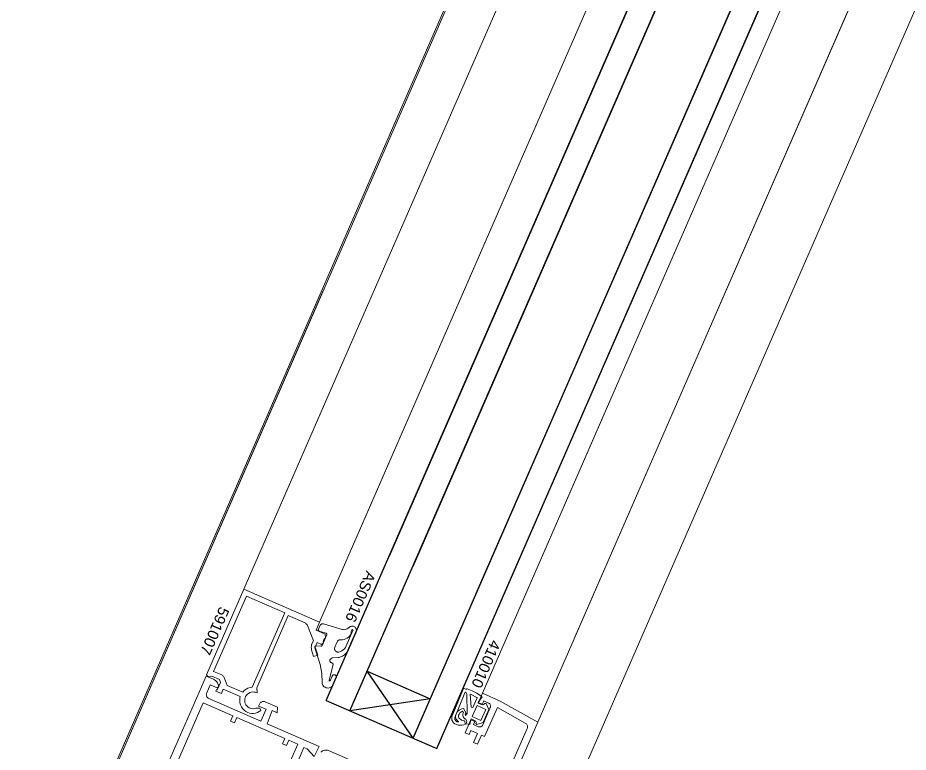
# Model space of a CAD drawing. Header units: millimetres. Extents: x -37281 to 954596, y -59787 to 956680.
# Drawn here: x 870481 to 870688, y -13301.7 to -13131.1 of the extents above; entities that cross this region are included whole.
import ezdxf

# ---------------------------------------------------------------- set-up
doc = ezdxf.new("R2010")
doc.units = ezdxf.units.MM
doc.header["$MEASUREMENT"] = 0
doc.linetypes.add('Dot & Dashed', pattern=[670.277762, 352.777767, -176.388884, 0, -141.111112])
for name, color, linetype, lineweight in [('0_Pen_No__2', 8, 'Continuous', 15), ('0_Pen_No__5', 7, 'Continuous', 25), ('0_Pen_No__7', 7, 'Continuous', 35), ('0_Pen_No__9', 7, 'Continuous', 13), ('New_A-20-M_Roof_Pen_No__93', 8, 'Continuous', 13), ('New_A-25-M_Curtain_Wall_Pen_No__90', 8, 'Continuous', 20), ('New_A-25-M_Wall_Ext_Pen_No__87', 8, 'Continuous', 20), ('New_ArchiCAD Windows_Pen_No__3', 7, 'Continuous', 18)]:
    doc.layers.add(name, color=color, linetype=linetype, lineweight=lineweight)
for name, color, linetype in [('New_A-20-M_Roof', 7, 'Continuous'), ('New_A-25-M_Curtain_Wall', 7, 'Continuous'), ('New_A-25-M_Wall_Ext', 7, 'Continuous'), ('New_A-25-M_Wall_Int', 7, 'Continuous'), ('New_ArchiCAD Windows', 7, 'Continuous')]:
    doc.layers.add(name, color=color, linetype=linetype)
for name, color, linetype, lineweight, true_color in [('New_A-25-M_Curtain_Wall_Pen_No__69', 7, 'Continuous', 20, 0x606060), ('New_A-25-M_Wall_Int_Pen_No__107', 7, 'Continuous', 15, 0xa6a6a6), ('New_A-25-M_Wall_Int_Pen_No__27', 7, 'Continuous', 50, 0x2a2a2a)]:
    doc.layers.add(name, color=color, linetype=linetype, lineweight=lineweight, true_color=true_color)
doc.styles.add('GENERATED_STYLE_3', font='')
doc.styles.get('GENERATED_STYLE_3').set_extended_font_data('Arial')

# ---------------------------------------------------------------- blocks, each defined once
blk = doc.blocks.new('Wall_243_2', base_point=(874395.1, -4631.3))
at = {"layer": 'New_A-25-M_Wall_Ext_Pen_No__87', "linetype": 'Continuous', "flags": 128}
for points in [[(874303.43, -4591.33), (866444.97, -22613.27)], [(866536.64, -22653.24), (874395.1, -4631.3)]]:
    blk.add_lwpolyline(points, dxfattribs=at)
blk = doc.blocks.new('Wall_245_2', base_point=(874285.09, -4632.6))
at = {"layer": 'New_A-25-M_Wall_Ext_Pen_No__87', "linetype": 'Continuous', "flags": 128}
blk.add_lwpolyline([(869174.27, -16353.33), (874285.09, -4632.6)], dxfattribs=at)
blk = doc.blocks.new('Triple Window 19_2')
at = {"layer": 'New_ArchiCAD Windows_Pen_No__3', "linetype": 'Continuous'}
blk.add_line((812.5, 0), (1100, 0), dxfattribs=at)
blk = doc.blocks.new('Wall_353_2', base_point=(874468.42, -4712.54))
at = {"layer": 'New_ArchiCAD Windows', "color": 251, "linetype": 'Continuous', "lineweight": 20, "true_color": 0x606060, "xscale": -1, "zscale": 1000, "rotation": 66.44041158399281}
blk.add_blockref('Triple Window 19_2', (870942.85, -12297.4), dxfattribs=at)
blk = doc.blocks.new('Wall_380_2', base_point=(870487.64, -13341.35))
at = {"layer": 'New_A-25-M_Wall_Int_Pen_No__107', "linetype": 'Continuous'}
blk.add_hatch(color=256, dxfattribs=at).paths.add_polyline_path([(870487.64, -13341.35), (870311.01, -13264.33), (870318.76, -13284.08), (870481.64, -13355.1)])
at = {"layer": 'New_A-25-M_Wall_Int_Pen_No__27', "linetype": 'Continuous', "flags": 128}
for points in [[(870487.64, -13341.35), (870311.01, -13264.33)], [(870318.76, -13284.08), (870481.64, -13355.1)], [(870481.64, -13355.1), (870487.64, -13341.35)]]:
    blk.add_lwpolyline(points, dxfattribs=at)
blk = doc.blocks.new('Morph_2_2', base_point=(864302.5, 0))
at = {"layer": 'New_A-20-M_Roof_Pen_No__93', "linetype": 'Continuous', "flags": 128}
blk.add_lwpolyline([(866367.03, -22792.01), (874315.32, -4564.06)], dxfattribs=at)
blk = doc.blocks.new('Beam_8_2', base_point=(874303.43, -4591.33))
at = {"layer": 'New_A-25-M_Curtain_Wall_Pen_No__69', "linetype": 'Dot & Dashed'}
blk.add_line((874303.43, -4591.33), (866444.97, -22613.27), dxfattribs=at)
at = {"layer": 'New_A-25-M_Curtain_Wall_Pen_No__90', "linetype": 'Continuous'}
blk.add_line((874303.43, -4591.33), (866444.97, -22613.27), dxfattribs=at)

msp = doc.modelspace()

# ---------------------------------------------------------------- linework, layer by layer
at = {"layer": '0_Pen_No__2', "linetype": 'Continuous', "flags": 128}
for points in [[(870537.31, -13291.5), (870537.51, -13292.03), (870537.14, -13292.3), (870536.73, -13292.5), (870536.3, -13292.65), (870535.84, -13292.72), (870535.38, -13292.73), (870534.93, -13292.66), (870534.49, -13292.53), (870534.04, -13292.29), (870533.64, -13291.98), (870533.29, -13291.6), (870533.01, -13291.18), (870532.8, -13290.71), (870532.68, -13290.22), (870532.63, -13289.71), (870532.67, -13289.2), (870532.73, -13288.82), (870528.79, -13287.1), (870528.35, -13288.11), (870527.06, -13287.55), (870527.22, -13287.18), (870527.41, -13287.26), (870528.17, -13285.52), (870527.91, -13284.86), (870526.12, -13284.08), (870525.2, -13284.18), (870524.9, -13283.76), (870533.57, -13263.87), (870551.17, -13271.55), (870550.37, -13273.38), (870552.48, -13274.3), (870552.53, -13275.19), (870552.4, -13275.28), (870552.28, -13275.4), (870552.18, -13275.53), (870552.11, -13275.68), (870552.06, -13275.83), (870552.04, -13275.99), (870552.04, -13276.16), (870552.07, -13276.32), (870551.66, -13276.67), (870550.65, -13276.23), (870550.19, -13277.29), (870550.76, -13279.2), (870549.8, -13279.48), (870549.34, -13277.92), (870549.28, -13277.64), (870549.26, -13277.37), (870549.27, -13277.09), (870549.33, -13276.81), (870549.42, -13276.55), (870549.74, -13275.83), (870548.34, -13272.27), (870548.27, -13272.13), (870548.18, -13272), (870548.07, -13271.88), (870547.94, -13271.79), (870547.8, -13271.71), (870543.88, -13270)], [(870543.88, -13270), (870536.56, -13286.78), (870536.7, -13287.94), (870536.27, -13287.81), (870535.94, -13287.75), (870535.6, -13287.74), (870535.27, -13287.79), (870534.96, -13287.9), (870534.66, -13288.06), (870534.4, -13288.26), (870534.18, -13288.51), (870534, -13288.79), (870533.87, -13289.1), (870533.8, -13289.42), (870533.78, -13289.76), (870533.82, -13290.09), (870533.92, -13290.41), (870534.07, -13290.7), (870534.26, -13290.97), (870534.5, -13291.2), (870534.78, -13291.39), (870535.08, -13291.53), (870535.41, -13291.61), (870535.74, -13291.64), (870536.07, -13291.61), (870536.39, -13291.52), (870537.31, -13291.5)], [(870545.79, -13304.66), (870547.55, -13300.62), (870548.28, -13300.94), (870549.9, -13302.74), (870551.12, -13300.43), (870539.02, -13295.16), (870540.14, -13292.05), (870541.33, -13292.57), (870541.41, -13291.29), (870538.53, -13290.03), (870538.38, -13289.98), (870538.22, -13289.96), (870538.07, -13289.95), (870537.91, -13289.97), (870537.76, -13290.02), (870537.62, -13290.09), (870537.49, -13290.18), (870537.38, -13290.29), (870537.28, -13290.41), (870537.21, -13290.55), (870537.01, -13291.01), (870538.75, -13291.77), (870537.55, -13294.52), (870525.45, -13289.24), (870525.31, -13289.17), (870525.19, -13289.07), (870525.08, -13288.96), (870524.99, -13288.83), (870524.92, -13288.69), (870524.88, -13288.54), (870524.85, -13288.39), (870524.86, -13288.23), (870524.88, -13288.07), (870524.94, -13287.93), (870525.73, -13286.09), (870527.38, -13286.81), (870527.78, -13286.43), (870527.58, -13285.9), (870527.44, -13285.62), (870527.26, -13285.36), (870527.04, -13285.13), (870526.79, -13284.94), (870526.51, -13284.8), (870524.78, -13284.04), (870515.58, -13305.12)], [(870570.34, -13367.18), (870601.92, -13294.77), (870593.15, -13289.85), (870589.03, -13288.05)], [(870589.03, -13288.05), (870588.03, -13290.35), (870588.94, -13290.75), (870589.34, -13289.83), (870590.44, -13290.31), (870590.55, -13290.37), (870590.65, -13290.44), (870590.74, -13290.53), (870590.81, -13290.64), (870590.87, -13290.75), (870590.9, -13290.87), (870590.92, -13290.99), (870590.92, -13291.12), (870590.9, -13291.24), (870590.86, -13291.36), (870589.1, -13295.4), (870589.04, -13295.51), (870588.96, -13295.61), (870588.87, -13295.69), (870588.77, -13295.77), (870588.66, -13295.82), (870588.54, -13295.86), (870588.41, -13295.87), (870588.29, -13295.87), (870588.16, -13295.85), (870588.05, -13295.81), (870586.95, -13295.33), (870587.34, -13294.41), (870586.43, -13294.01), (870585.03, -13297.22), (870585.95, -13297.62), (870586.35, -13296.7), (870587.9, -13297.38), (870586.98, -13299.49), (870587.9, -13299.89), (870588.82, -13297.78), (870589.55, -13298.1), (870592.51, -13291.33), (870599, -13294.96), (870599.13, -13295.05), (870599.25, -13295.17), (870599.35, -13295.3), (870599.43, -13295.44), (870599.48, -13295.6), (870599.5, -13295.76), (870599.5, -13295.92), (870599.48, -13296.08), (870599.42, -13296.24), (870590.17, -13317.46)], [(870517.92, -13304.51), (870524.12, -13290.3), (870530.99, -13293.3), (870530.47, -13294.49), (870531.39, -13294.89), (870531.91, -13293.7), (870543.09, -13298.57), (870542.57, -13299.76), (870543.49, -13300.16), (870544.01, -13298.97), (870546.12, -13299.89), (870544.38, -13303.88)], [(870549.9, -13302.74), (870548.28, -13300.94), (870547.55, -13300.62), (870545.79, -13304.66)], [(870570.64, -13308.95), (870553.23, -13301.35), (870553, -13301.28), (870552.77, -13301.24), (870552.54, -13301.23), (870552.3, -13301.26), (870552.08, -13301.33), (870551.87, -13301.44), (870551.67, -13301.57), (870551.5, -13301.73)]]:
    msp.add_lwpolyline(points, dxfattribs=at)
msp.add_lwpolyline([(870543.08, -13269.33), (870534.19, -13265.45), (870526.56, -13282.96), (870528.46, -13283.79), (870528.6, -13283.87), (870528.73, -13283.96), (870528.84, -13284.07), (870528.93, -13284.2), (870529, -13284.34), (870529.72, -13286.2), (870533.31, -13287.76), (870533.66, -13287.38), (870534.08, -13287.07), (870534.54, -13286.83), (870535.04, -13286.67), (870535.55, -13286.59)], close=True, dxfattribs=at)
at = {"layer": '0_Pen_No__5', "linetype": 'Continuous'}
for p, q in [((870707.23, -12935.41), (870567.37, -13256.16)), ((870712.73, -12937.81), (870572.87, -13258.55)), ((870727.4, -12944.2), (870587.54, -13264.95)), ((870732.9, -12946.6), (870593.04, -13267.35)), ((870552.75, -13289.69), (870680.82, -12995.98)), ((870558.25, -13292.09), (870686.32, -12998.38)), ((870572.91, -13298.48), (870700.99, -13004.78)), ((870578.41, -13300.88), (870706.49, -13007.18)), ((870562.25, -13282.92), (870576.91, -13289.32)), ((870572.91, -13298.48), (870562.25, -13282.92)), ((870552.75, -13289.69), (870578.41, -13300.88)), ((870576.91, -13289.32), (870558.25, -13292.09))]:
    msp.add_line(p, q, dxfattribs=at)
at = {"layer": '0_Pen_No__9', "linetype": 'Continuous'}
for p, q in [((870675.26, -12938.92), (870541.8, -13245)), ((870692.86, -12946.6), (870559.4, -13252.68)), ((870730.72, -12963.1), (870597.25, -13269.19)), ((870744.41, -12967.98), (870610.55, -13274.98)), ((870533.57, -13263.87), (870655.24, -12984.83)), ((870551.17, -13271.55), (870672.84, -12992.51)), ((870589.03, -13288.05), (870710.7, -13009.01)), ((870601.92, -13294.77), (870723.99, -13014.81))]:
    msp.add_line(p, q, dxfattribs=at)
at = {"layer": '0_Pen_No__9', "linetype": 'Continuous', "flags": 128}
for points in [[(870552.12, -13271.9), (870551.99, -13271.89), (870551.85, -13271.9), (870551.72, -13271.93), (870551.6, -13271.98), (870551.49, -13272.06), (870551.39, -13272.15), (870551.31, -13272.25), (870551.25, -13272.37), (870550.9, -13273.17), (870550.88, -13273.22), (870550.87, -13273.27), (870550.87, -13273.32), (870550.88, -13273.37), (870550.9, -13273.42), (870550.92, -13273.46), (870550.96, -13273.5), (870550.99, -13273.54), (870551.04, -13273.56), (870551.08, -13273.58), (870552.66, -13274.05), (870552.7, -13274.07), (870552.75, -13274.1), (870552.78, -13274.13), (870552.82, -13274.17), (870552.84, -13274.21), (870552.86, -13274.26), (870552.87, -13274.31), (870552.87, -13274.36), (870552.86, -13274.41), (870552.84, -13274.46), (870551.77, -13276.93), (870551.75, -13276.97), (870551.72, -13277), (870551.69, -13277.03), (870551.65, -13277.06), (870551.61, -13277.08), (870551.57, -13277.1), (870551.52, -13277.1), (870551.48, -13277.1), (870550.41, -13277.04), (870550.36, -13277.04), (870550.31, -13277.05), (870550.26, -13277.07), (870550.22, -13277.09), (870550.18, -13277.12), (870550.15, -13277.16), (870550.12, -13277.2), (870550.1, -13277.25), (870550.09, -13277.3), (870550.09, -13277.35), (870550.1, -13277.4), (870550.11, -13277.45), (870550.7, -13279.38), (870551.33, -13281.36), (870551.68, -13283.42), (870551.75, -13285.5), (870551.78, -13285.74), (870551.85, -13285.97), (870551.96, -13286.18), (870552.11, -13286.37), (870552.28, -13286.53), (870552.48, -13286.66), (870552.7, -13286.76), (870552.94, -13286.81), (870553.18, -13286.82), (870553.41, -13286.8), (870553.64, -13286.73), (870553.86, -13286.63), (870554.05, -13286.49), (870554.22, -13286.31), (870555.04, -13284.43), (870555.07, -13284.35), (870555.08, -13284.27), (870555.08, -13284.18), (870555.07, -13284.1), (870555.04, -13284.02), (870555, -13283.95), (870554.95, -13283.89), (870554.89, -13283.83), (870554.82, -13283.79), (870554.75, -13283.75), (870554.67, -13283.73), (870554.59, -13283.73), (870554.5, -13283.73), (870554.42, -13283.75), (870554.35, -13283.79), (870554.28, -13283.83), (870554.22, -13283.89), (870554.17, -13283.95), (870554.13, -13284.03), (870553.7, -13285), (870553.68, -13285.04), (870553.65, -13285.08), (870553.62, -13285.11), (870553.58, -13285.14), (870553.54, -13285.17), (870553.49, -13285.18), (870553.45, -13285.19), (870553.43, -13285.14), (870553.43, -13285.1), (870553.43, -13285.05), (870553.43, -13285), (870554.31, -13281.34), (870554.32, -13281.26), (870554.3, -13281.19), (870554.28, -13281.15), (870554.25, -13281.11), (870554.22, -13281.07), (870554.18, -13281.05), (870554.14, -13281.02), (870553.85, -13280.9), (870553.78, -13280.86), (870553.71, -13280.8), (870553.65, -13280.74), (870553.61, -13280.66), (870553.57, -13280.58), (870553.56, -13280.5), (870553.56, -13280.41), (870553.57, -13280.32), (870553.6, -13280.24), (870553.64, -13280.17), (870553.69, -13280.1), (870553.76, -13280.04), (870554.01, -13279.85), (870554.05, -13279.83), (870554.09, -13279.81), (870554.13, -13279.8), (870554.17, -13279.8), (870555.6, -13279.73), (870555.67, -13279.73), (870555.74, -13279.71), (870556.07, -13279.6), (870556.53, -13279.4), (870556.95, -13279.13), (870557.32, -13278.79), (870557.63, -13278.4), (870557.87, -13277.95), (870559.66, -13273.83), (870559.72, -13273.68), (870559.74, -13273.51), (870559.74, -13273.35), (870559.71, -13273.18), (870559.66, -13273.03), (870559.58, -13272.88), (870559.48, -13272.75), (870559.35, -13272.64), (870559.21, -13272.55), (870559.06, -13272.48), (870558.9, -13272.44), (870558.74, -13272.43), (870558.57, -13272.45), (870558.41, -13272.49), (870558.26, -13272.56), (870558.12, -13272.65), (870558, -13272.77), (870557.83, -13272.93), (870557.62, -13273.07), (870557.4, -13273.17), (870557.17, -13273.24), (870556.93, -13273.27), (870556.69, -13273.25), (870556.45, -13273.2)], [(870554.74, -13277.36), (870554.7, -13277.49), (870554.68, -13277.62), (870554.68, -13277.76), (870554.7, -13277.89), (870554.75, -13278.02), (870554.82, -13278.13), (870554.9, -13278.24), (870555.01, -13278.33), (870555.12, -13278.4), (870555.25, -13278.45), (870555.38, -13278.47), (870555.52, -13278.48), (870555.65, -13278.46), (870556.02, -13278.35), (870556.38, -13278.17), (870556.7, -13277.95), (870556.98, -13277.68), (870557.22, -13277.37), (870557.4, -13277.02), (870558.95, -13273.47), (870558.96, -13273.44), (870558.96, -13273.42), (870558.96, -13273.39), (870558.96, -13273.37), (870558.95, -13273.35), (870558.94, -13273.32), (870558.92, -13273.31), (870558.9, -13273.29), (870558.88, -13273.27), (870558.86, -13273.27), (870558.84, -13273.26), (870558.81, -13273.26), (870558.79, -13273.26), (870558.76, -13273.27), (870558.74, -13273.28), (870558.72, -13273.29), (870558.7, -13273.31), (870558.69, -13273.33), (870558.68, -13273.35), (870558.53, -13273.68), (870558.51, -13273.73), (870558.5, -13273.77), (870558.5, -13273.82), (870558.51, -13273.86), (870558.52, -13273.91), (870558.54, -13273.95), (870558.57, -13273.99), (870558.6, -13274.02), (870558.57, -13274.1), (870558.38, -13274.44), (870558.15, -13274.75), (870557.88, -13275.02), (870557.57, -13275.24), (870557.22, -13275.42), (870556.86, -13275.54), (870556.48, -13275.6), (870556.09, -13275.6), (870555.97, -13275.6), (870555.85, -13275.62), (870555.73, -13275.66), (870555.62, -13275.71), (870555.52, -13275.78), (870555.43, -13275.87), (870555.36, -13275.97), (870555.3, -13276.08)], [(870582.01, -13293.32), (870584.43, -13287.45), (870584.71, -13286.89), (870585.27, -13287.16), (870585.34, -13287), (870585.51, -13287.04), (870586.66, -13287.45), (870587.75, -13288), (870588.75, -13288.69), (870588.97, -13288.86), (870588.08, -13290.15), (870589.39, -13290.72), (870589.51, -13290.45), (870589.87, -13290.44), (870590.55, -13291.81), (870589.22, -13294.87), (870587.75, -13295.3), (870587.51, -13295.03), (870587.63, -13294.76), (870586.32, -13294.18), (870586.08, -13295.3), (870585.29, -13295.13), (870585.43, -13294.51), (870585.08, -13293.99), (870584.96, -13293.95), (870584.86, -13293.88), (870584.77, -13293.81), (870584.69, -13293.72), (870584.63, -13293.62), (870584.58, -13293.5), (870584.55, -13293.39), (870584.51, -13293.21), (870584.49, -13293.03), (870584.51, -13292.85), (870584.55, -13292.68), (870584.62, -13292.51), (870584.37, -13292.23), (870584.16, -13292.33), (870583.98, -13292.45), (870583.81, -13292.6), (870583.67, -13292.78), (870583.55, -13292.97), (870583.48, -13293.19), (870583.46, -13293.32), (870583.46, -13293.46), (870583.49, -13293.59), (870583.54, -13293.71), (870583.61, -13293.83), (870583.7, -13293.93), (870583.81, -13294.01), (870583.99, -13294.17), (870584.19, -13294.3), (870584.41, -13294.39), (870584.64, -13294.45), (870584.88, -13294.48), (870585.07, -13295.19), (870584.68, -13295.36), (870584.27, -13295.45), (870583.85, -13295.48), (870583.44, -13295.43), (870583.03, -13295.32), (870582.66, -13295.14), (870582.32, -13294.89), (870582.16, -13294.7), (870582.05, -13294.49), (870581.96, -13294.27), (870581.92, -13294.03), (870581.91, -13293.79), (870581.94, -13293.55)], [(870584.92, -13287.97), (870582.61, -13293.68), (870582.59, -13293.82), (870582.61, -13293.97), (870582.64, -13294.11), (870582.69, -13294.25), (870582.77, -13294.37), (870582.87, -13294.48), (870582.98, -13294.57), (870583.1, -13294.65), (870583.24, -13294.7), (870583.38, -13294.73), (870583.44, -13294.57), (870583.26, -13294.42), (870583.1, -13294.25), (870582.97, -13294.05), (870582.87, -13293.83), (870582.81, -13293.6), (870582.79, -13293.37), (870582.81, -13293.13), (870582.94, -13292.79), (870583.12, -13292.48), (870583.34, -13292.21), (870583.61, -13291.97), (870583.92, -13291.78), (870584.25, -13291.64), (870584.6, -13291.56), (870585.22, -13292.67), (870585, -13292.9), (870585.1, -13293.19), (870585.46, -13292.71), (870585.4, -13288.26), (870585.17, -13287.79), (870584.99, -13287.79)], [(870587.7, -13289.04), (870587.8, -13289.11), (870586.82, -13291.36), (870586.44, -13291.3), (870586.2, -13288.23), (870586.43, -13288.33)], [(870587.79, -13290.9), (870589.8, -13291.78), (870588.68, -13294.34), (870586.67, -13293.46)]]:
    msp.add_lwpolyline(points, close=True, dxfattribs=at)

# ---------------------------------------------------------------- block references
at = {"layer": 'New_A-20-M_Roof', "linetype": 'Continuous', "lineweight": 0}
msp.add_blockref('Morph_2_2', (864302.5, 0), dxfattribs=at)
at = {"layer": 'New_A-25-M_Curtain_Wall', "color": 8, "lineweight": 20}
msp.add_blockref('Beam_8_2', (874303.43, -4591.33), dxfattribs=at)
at = {"layer": 'New_A-25-M_Wall_Ext', "color": 250, "lineweight": 50, "true_color": 0x2a2a2a}
for name, p in [('Wall_245_2', (874285.09, -4632.6)), ('Wall_353_2', (874468.42, -4712.54)), ('Wall_243_2', (874395.1, -4631.3))]:
    msp.add_blockref(name, p, dxfattribs=at)
at = {"layer": 'New_A-25-M_Wall_Int', "color": 250, "lineweight": 50, "true_color": 0x2a2a2a}
msp.add_blockref('Wall_380_2', (870487.64, -13341.35), dxfattribs=at)

# ---------------------------------------------------------------- texts
at = {"layer": '0_Pen_No__7', "linetype": 'Continuous', "char_height": 2.5, "attachment_point": 7, "rotation": 246.4404, "style": 'GENERATED_STYLE_3'}
for s, insert in [('\\A1;{\\fArial|b0|i0|c0|p34;AS0016}', (870562.02, -13259.39)), ('\\A1;{\\fArial|b0|i0|c0|p34;591007}', (870527.96, -13267.71)), ('\\A1;{\\fArial|b0|i0|c0|p34;410010}', (870591.03, -13275.41))]:
    msp.add_mtext(s, dxfattribs=dict(at, insert=insert))

doc.saveas('drawing.dxf')
